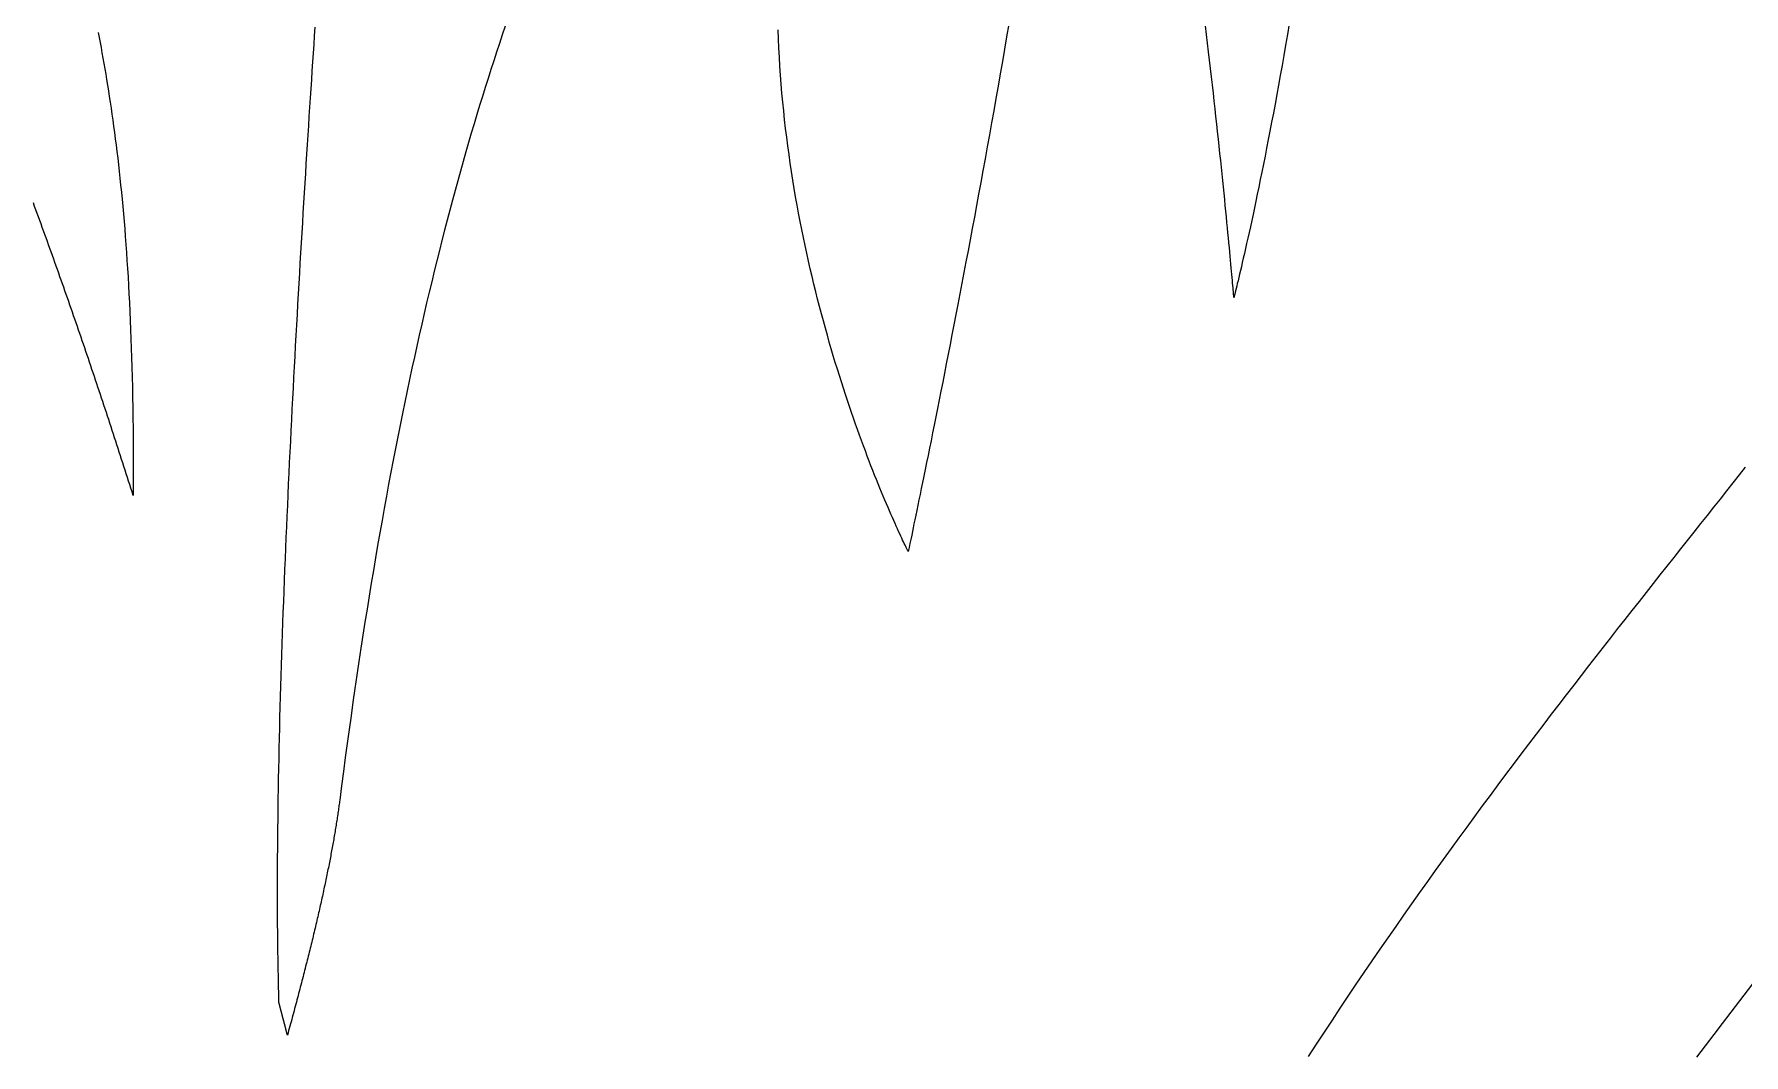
# Model space of a CAD drawing. Extents: x 5 to 105, y 2 to 136.
# Drawn here: x 79.11 to 87.6, y 46.99 to 52.06 of the extents above; entities that cross this region are included whole.
import ezdxf

# ---------------------------------------------------------------- set-up
doc = ezdxf.new("R2010")
doc.units = 0
doc.layers.get('0').update_dxf_attribs({"linetype": 'CONTINUOUS'})

msp = doc.modelspace()

# ---------------------------------------------------------------- linework, layer by layer
at = {"color": 7}
for points in [[(79.4275, 52.0712, 0), (79.4323, 52.0463, 0), (79.4371, 52.0211, 0), (79.4419, 51.9957, 0), (79.4466, 51.9699, 0), (79.4513, 51.9439, 0), (79.456, 51.9176, 0), (79.4606, 51.891, 0), (79.4652, 51.864, 0), (79.4698, 51.8367, 0), (79.4743, 51.8091, 0), (79.4788, 51.7812, 0), (79.4832, 51.7528, 0), (79.4876, 51.7241, 0), (79.4919, 51.6951, 0), (79.4962, 51.6656, 0), (79.5005, 51.6357, 0), (79.5046, 51.6055, 0), (79.5088, 51.5748, 0), (79.5128, 51.5436, 0), (79.5169, 51.5121, 0), (79.5208, 51.48, 0), (79.5247, 51.4476, 0), (79.5285, 51.4146, 0), (79.5322, 51.3812, 0), (79.5359, 51.3473, 0), (79.5395, 51.3128, 0), (79.543, 51.2779, 0), (79.5464, 51.2425, 0), (79.5498, 51.2065, 0), (79.5531, 51.1699, 0), (79.5563, 51.1329, 0), (79.5594, 51.0952, 0), (79.5624, 51.057, 0), (79.5653, 51.0182, 0), (79.5681, 50.9788, 0), (79.5708, 50.9388, 0), (79.5735, 50.8982, 0), (79.576, 50.857, 0), (79.5784, 50.8151, 0), (79.5808, 50.7726, 0), (79.583, 50.7294, 0), (79.5851, 50.6856, 0), (79.5871, 50.6411, 0), (79.589, 50.5959, 0), (79.5907, 50.55, 0), (79.5924, 50.5034, 0), (79.5939, 50.4561, 0), (79.5953, 50.4081, 0), (79.5966, 50.3594, 0), (79.5978, 50.3099, 0), (79.5988, 50.2596, 0), (79.5997, 50.2086, 0), (79.6005, 50.1568, 0), (79.6011, 50.1042, 0), (79.6016, 50.0508, 0), (79.602, 49.9966, 0), (79.6022, 49.9416, 0), (79.6022, 49.8858, 0), (79.6022, 49.8291, 0), (79.602, 49.7716, 0)], [(80.3259, 47.2527, 0), (80.3248, 47.2945, 0), (80.3238, 47.3368, 0), (80.3228, 47.3796, 0), (80.322, 47.4228, 0), (80.3213, 47.4664, 0), (80.3206, 47.5105, 0), (80.3201, 47.5549, 0), (80.3196, 47.5998, 0), (80.3193, 47.645, 0), (80.319, 47.6907, 0), (80.3188, 47.7367, 0), (80.3187, 47.7831, 0), (80.3187, 47.8298, 0), (80.3188, 47.8769, 0), (80.319, 47.9243, 0), (80.3193, 47.9721, 0), (80.3196, 48.0201, 0), (80.32, 48.0685, 0), (80.3205, 48.1172, 0), (80.3211, 48.1661, 0), (80.3218, 48.2154, 0), (80.3225, 48.2649, 0), (80.3233, 48.3146, 0), (80.3242, 48.3647, 0), (80.3252, 48.4149, 0), (80.3262, 48.4654, 0), (80.3273, 48.5161, 0), (80.3285, 48.5671, 0), (80.3297, 48.6182, 0), (80.331, 48.6695, 0), (80.3324, 48.721, 0), (80.3338, 48.7727, 0), (80.3353, 48.8246, 0), (80.3369, 48.8766, 0), (80.3385, 48.9287, 0), (80.3402, 48.981, 0), (80.3419, 49.0334, 0), (80.3437, 49.086, 0), (80.3455, 49.1386, 0), (80.3474, 49.1914, 0), (80.3494, 49.2442, 0), (80.3514, 49.2971, 0), (80.3534, 49.3501, 0), (80.3555, 49.4032, 0), (80.3577, 49.4563, 0), (80.3599, 49.5094, 0), (80.3621, 49.5626, 0), (80.3644, 49.6158, 0), (80.3667, 49.669, 0), (80.3691, 49.7223, 0), (80.3715, 49.7755, 0), (80.3739, 49.8287, 0), (80.3764, 49.8819, 0), (80.3789, 49.935, 0), (80.3815, 49.9881, 0), (80.3841, 50.0412, 0), (80.3867, 50.0941, 0), (80.3893, 50.1471, 0), (80.392, 50.1999, 0), (80.3947, 50.2526, 0), (80.3974, 50.3053, 0), (80.4002, 50.3578, 0), (80.403, 50.4103, 0), (80.4058, 50.4625, 0), (80.4086, 50.5147, 0), (80.4115, 50.5667, 0), (80.4143, 50.6186, 0), (80.4172, 50.6702, 0), (80.4201, 50.7218, 0), (80.423, 50.7731, 0), (80.4259, 50.8242, 0), (80.4289, 50.8751, 0), (80.4318, 50.9258, 0), (80.4348, 50.9763, 0), (80.4378, 51.0266, 0), (80.4408, 51.0766, 0), (80.4437, 51.1264, 0), (80.4467, 51.1759, 0), (80.4497, 51.2251, 0), (80.4527, 51.2741, 0), (80.4557, 51.3227, 0), (80.4587, 51.3711, 0), (80.4617, 51.4192, 0), (80.4647, 51.4669, 0), (80.4677, 51.5143, 0), (80.4707, 51.5614, 0), (80.4737, 51.6081, 0), (80.4766, 51.6545, 0), (80.4796, 51.7005, 0), (80.4826, 51.7461, 0), (80.4855, 51.7914, 0), (80.4884, 51.8363, 0), (80.4913, 51.8807, 0), (80.4942, 51.9248, 0), (80.4971, 51.9684, 0), (80.5, 52.0116, 0), (80.5028, 52.0543, 0), (80.5057, 52.0966, 0)], [(81.4498, 52.1017, 0), (81.4354, 52.0594, 0), (81.4211, 52.0167, 0), (81.4068, 51.9737, 0), (81.3926, 51.9304, 0), (81.3784, 51.8867, 0), (81.3643, 51.8426, 0), (81.3503, 51.7982, 0), (81.3364, 51.7535, 0), (81.3225, 51.7084, 0), (81.3087, 51.6629, 0), (81.2949, 51.6171, 0), (81.2812, 51.571, 0), (81.2676, 51.5244, 0), (81.2541, 51.4775, 0), (81.2406, 51.4303, 0), (81.2272, 51.3826, 0), (81.2139, 51.3346, 0), (81.2006, 51.2862, 0), (81.1874, 51.2375, 0), (81.1743, 51.1883, 0), (81.1612, 51.1388, 0), (81.1483, 51.0889, 0), (81.1354, 51.0385, 0), (81.1225, 50.9878, 0), (81.1098, 50.9368, 0), (81.0971, 50.8853, 0), (81.0845, 50.8334, 0), (81.072, 50.7811, 0), (81.0595, 50.7284, 0), (81.0471, 50.6753, 0), (81.0348, 50.6218, 0), (81.0226, 50.5678, 0), (81.0105, 50.5135, 0), (80.9984, 50.4587, 0), (80.9864, 50.4036, 0), (80.9745, 50.3479, 0), (80.9626, 50.2919, 0), (80.9509, 50.2355, 0), (80.9392, 50.1786, 0), (80.9276, 50.1213, 0), (80.9161, 50.0635, 0), (80.9046, 50.0053, 0), (80.8933, 49.9467, 0), (80.882, 49.8876, 0), (80.8708, 49.8281, 0), (80.8597, 49.7681, 0), (80.8487, 49.7077, 0), (80.8377, 49.6468, 0), (80.8269, 49.5855, 0), (80.8161, 49.5237, 0), (80.8054, 49.4615, 0), (80.7948, 49.3987, 0), (80.7842, 49.3356, 0), (80.7738, 49.2719, 0), (80.7634, 49.2078, 0), (80.7532, 49.1432, 0), (80.743, 49.0781, 0), (80.7329, 49.0126, 0), (80.7229, 48.9465, 0), (80.713, 48.88, 0), (80.7031, 48.813, 0), (80.6934, 48.7455, 0), (80.6837, 48.6776, 0), (80.6742, 48.6091, 0), (80.6647, 48.5401, 0), (80.6553, 48.4706, 0), (80.646, 48.4006, 0), (80.6368, 48.3302, 0), (80.6277, 48.2592, 0)], [(83.4517, 49.493, 0), (83.4515, 49.4934, 0), (83.4509, 49.4946, 0), (83.4499, 49.4966, 0), (83.4485, 49.4994, 0), (83.4467, 49.503, 0), (83.4445, 49.5074, 0), (83.442, 49.5126, 0), (83.4391, 49.5185, 0), (83.4358, 49.5252, 0), (83.4322, 49.5326, 0), (83.4283, 49.5408, 0), (83.4241, 49.5497, 0), (83.4195, 49.5594, 0), (83.4147, 49.5698, 0), (83.4095, 49.5809, 0), (83.4041, 49.5927, 0), (83.3984, 49.6052, 0), (83.3924, 49.6184, 0), (83.3861, 49.6323, 0), (83.3796, 49.6469, 0), (83.3729, 49.6621, 0), (83.3659, 49.6781, 0), (83.3587, 49.6946, 0), (83.3513, 49.7119, 0), (83.3436, 49.7298, 0), (83.3358, 49.7483, 0), (83.3277, 49.7675, 0), (83.3195, 49.7873, 0), (83.3111, 49.8077, 0), (83.3026, 49.8287, 0), (83.2938, 49.8504, 0), (83.285, 49.8726, 0), (83.276, 49.8954, 0), (83.2668, 49.9188, 0), (83.2575, 49.9428, 0), (83.2482, 49.9674, 0), (83.2387, 49.9925, 0), (83.2291, 50.0182, 0), (83.2194, 50.0445, 0), (83.2097, 50.0712, 0), (83.1999, 50.0985, 0), (83.19, 50.1264, 0), (83.18, 50.1548, 0), (83.17, 50.1836, 0), (83.16, 50.213, 0), (83.15, 50.2429, 0), (83.1399, 50.2733, 0), (83.1298, 50.3042, 0), (83.1197, 50.3356, 0), (83.1097, 50.3674, 0), (83.0996, 50.3997, 0), (83.0896, 50.4324, 0), (83.0796, 50.4656, 0), (83.0696, 50.4993, 0), (83.0597, 50.5334, 0), (83.0499, 50.5679, 0), (83.0401, 50.6029, 0), (83.0304, 50.6382, 0), (83.0207, 50.674, 0), (83.0112, 50.7102, 0), (83.0018, 50.7468, 0), (82.9925, 50.7837, 0), (82.9833, 50.8211, 0), (82.9742, 50.8588, 0), (82.9653, 50.8969, 0), (82.9565, 50.9354, 0), (82.9479, 50.9742, 0), (82.9394, 51.0133, 0), (82.9311, 51.0528, 0), (82.923, 51.0927, 0), (82.9151, 51.1328, 0), (82.9073, 51.1733, 0), (82.8998, 51.2141, 0), (82.8925, 51.2552, 0), (82.8854, 51.2966, 0), (82.8786, 51.3383, 0), (82.872, 51.3803, 0), (82.8656, 51.4225, 0), (82.8595, 51.4651, 0), (82.8537, 51.5078, 0), (82.8481, 51.5509, 0), (82.8428, 51.5942, 0), (82.8378, 51.6377, 0), (82.8332, 51.6815, 0), (82.8288, 51.7255, 0), (82.8247, 51.7697, 0), (82.821, 51.8142, 0), (82.8176, 51.8588, 0), (82.8146, 51.9037, 0), (82.8119, 51.9487, 0), (82.8096, 51.9939, 0), (82.8076, 52.0394, 0), (82.8061, 52.0849, 0)], [(83.9513, 52.1121, 0), (83.9407, 52.05, 0), (83.93, 51.9881, 0), (83.9193, 51.9264, 0), (83.9086, 51.8649, 0), (83.8979, 51.8037, 0), (83.8871, 51.7428, 0), (83.8764, 51.6822, 0), (83.8656, 51.6219, 0), (83.8548, 51.5619, 0), (83.8441, 51.5024, 0), (83.8334, 51.4432, 0), (83.8227, 51.3844, 0), (83.812, 51.3261, 0), (83.8013, 51.2683, 0), (83.7907, 51.2109, 0), (83.7802, 51.1541, 0), (83.7697, 51.0978, 0), (83.7592, 51.042, 0), (83.7489, 50.9869, 0), (83.7386, 50.9324, 0), (83.7283, 50.8785, 0), (83.7182, 50.8252, 0), (83.7082, 50.7726, 0), (83.6982, 50.7208, 0), (83.6884, 50.6696, 0), (83.6786, 50.6193, 0), (83.669, 50.5697, 0), (83.6595, 50.5209, 0), (83.6502, 50.4729, 0), (83.6409, 50.4257, 0), (83.6318, 50.3795, 0), (83.6229, 50.3341, 0), (83.6141, 50.2897, 0), (83.6055, 50.2462, 0), (83.597, 50.2036, 0), (83.5888, 50.1621, 0), (83.5806, 50.1215, 0), (83.5727, 50.082, 0), (83.565, 50.0436, 0), (83.5575, 50.0062, 0), (83.5501, 49.97, 0), (83.543, 49.9348, 0), (83.5361, 49.9009, 0), (83.5295, 49.8681, 0), (83.523, 49.8365, 0), (83.5168, 49.8061, 0), (83.5108, 49.777, 0), (83.5051, 49.7492, 0), (83.4996, 49.7227, 0), (83.4944, 49.6975, 0), (83.4895, 49.6736, 0), (83.4848, 49.6511, 0), (83.4804, 49.63, 0), (83.4763, 49.6103, 0), (83.4725, 49.592, 0), (83.469, 49.5752, 0), (83.4658, 49.5599, 0), (83.4629, 49.5461, 0), (83.4603, 49.5339, 0), (83.4581, 49.5232, 0), (83.4562, 49.514, 0), (83.4546, 49.5065, 0), (83.4533, 49.5006, 0), (83.4524, 49.4964, 0), (83.4519, 49.4938, 0), (83.4517, 49.493, 0)], [(85.0694, 50.7543, 0), (85.0694, 50.7549, 0), (85.0692, 50.7568, 0), (85.069, 50.7598, 0), (85.0686, 50.7641, 0), (85.0682, 50.7695, 0), (85.0676, 50.7761, 0), (85.0669, 50.7839, 0), (85.0662, 50.7928, 0), (85.0653, 50.8027, 0), (85.0643, 50.8138, 0), (85.0633, 50.826, 0), (85.0621, 50.8393, 0), (85.0608, 50.8536, 0), (85.0595, 50.8689, 0), (85.058, 50.8853, 0), (85.0564, 50.9026, 0), (85.0548, 50.921, 0), (85.053, 50.9403, 0), (85.0511, 50.9605, 0), (85.0491, 50.9818, 0), (85.0471, 51.0039, 0), (85.0449, 51.0269, 0), (85.0426, 51.0509, 0), (85.0402, 51.0757, 0), (85.0378, 51.1013, 0), (85.0352, 51.1278, 0), (85.0325, 51.1552, 0), (85.0297, 51.1833, 0), (85.0269, 51.2123, 0), (85.0239, 51.242, 0), (85.0208, 51.2725, 0), (85.0177, 51.3037, 0), (85.0144, 51.3356, 0), (85.011, 51.3683, 0), (85.0075, 51.4017, 0), (85.004, 51.4357, 0), (85.0003, 51.4705, 0), (84.9965, 51.5058, 0), (84.9927, 51.5418, 0), (84.9887, 51.5785, 0), (84.9846, 51.6157, 0), (84.9805, 51.6535, 0), (84.9762, 51.6919, 0), (84.9718, 51.7308, 0), (84.9674, 51.7703, 0), (84.9628, 51.8103, 0), (84.9582, 51.8507, 0), (84.9534, 51.8917, 0), (84.9486, 51.9332, 0), (84.9436, 51.9751, 0), (84.9386, 52.0175, 0), (84.9334, 52.0603, 0), (84.9282, 52.1034, 0)], [(85.3444, 52.1133, 0), (85.3354, 52.0605, 0), (85.3265, 52.0086, 0), (85.3177, 51.9575, 0), (85.3089, 51.9074, 0), (85.3001, 51.8581, 0), (85.2913, 51.8097, 0), (85.2827, 51.7622, 0), (85.274, 51.7156, 0), (85.2655, 51.67, 0), (85.257, 51.6253, 0), (85.2487, 51.5816, 0), (85.2404, 51.5388, 0), (85.2322, 51.4971, 0), (85.2241, 51.4563, 0), (85.2162, 51.4166, 0), (85.2084, 51.3778, 0), (85.2007, 51.3401, 0), (85.1931, 51.3035, 0), (85.1857, 51.2679, 0), (85.1785, 51.2334, 0), (85.1714, 51.2, 0), (85.1645, 51.1677, 0), (85.1578, 51.1365, 0), (85.1512, 51.1064, 0), (85.1449, 51.0775, 0), (85.1387, 51.0497, 0), (85.1328, 51.0231, 0), (85.1271, 50.9976, 0), (85.1216, 50.9734, 0), (85.1163, 50.9503, 0), (85.1113, 50.9285, 0), (85.1065, 50.9079, 0), (85.102, 50.8885, 0), (85.0977, 50.8703, 0), (85.0937, 50.8535, 0), (85.09, 50.8379, 0), (85.0865, 50.8236, 0), (85.0834, 50.8106, 0), (85.0805, 50.7989, 0), (85.078, 50.7886, 0), (85.0758, 50.7796, 0), (85.0739, 50.7719, 0), (85.0723, 50.7656, 0), (85.071, 50.7607, 0), (85.0702, 50.7571, 0), (85.0696, 50.755, 0), (85.0694, 50.7543, 0)], [(79.602, 49.7716, 0), (79.5962, 49.7896, 0), (79.5905, 49.8075, 0), (79.5848, 49.8255, 0), (79.579, 49.8434, 0), (79.5733, 49.8614, 0), (79.5675, 49.8793, 0), (79.5618, 49.8973, 0), (79.556, 49.9152, 0), (79.5502, 49.9331, 0), (79.5444, 49.9511, 0), (79.5386, 49.969, 0), (79.5328, 49.9869, 0), (79.527, 50.0049, 0), (79.5212, 50.0228, 0), (79.5153, 50.0407, 0), (79.5095, 50.0586, 0), (79.5036, 50.0765, 0), (79.4978, 50.0944, 0), (79.4919, 50.1123, 0), (79.486, 50.1302, 0), (79.4801, 50.1481, 0), (79.4743, 50.166, 0), (79.4684, 50.1839, 0), (79.4624, 50.2017, 0), (79.4565, 50.2196, 0), (79.4506, 50.2375, 0), (79.4447, 50.2553, 0), (79.4387, 50.2732, 0), (79.4328, 50.291, 0), (79.4268, 50.3089, 0), (79.4209, 50.3267, 0), (79.4149, 50.3445, 0), (79.4089, 50.3624, 0), (79.4029, 50.3802, 0), (79.3969, 50.398, 0), (79.3909, 50.4158, 0), (79.3849, 50.4336, 0), (79.3789, 50.4514, 0), (79.3728, 50.4692, 0), (79.3668, 50.4869, 0), (79.3607, 50.5047, 0), (79.3547, 50.5224, 0), (79.3486, 50.5402, 0), (79.3425, 50.5579, 0), (79.3365, 50.5757, 0), (79.3304, 50.5934, 0), (79.3243, 50.6111, 0), (79.3182, 50.6288, 0), (79.3121, 50.6465, 0), (79.3059, 50.6642, 0), (79.2998, 50.6819, 0), (79.2937, 50.6996, 0), (79.2875, 50.7172, 0), (79.2814, 50.7349, 0), (79.2752, 50.7525, 0), (79.269, 50.7702, 0), (79.2629, 50.7878, 0), (79.2567, 50.8054, 0), (79.2505, 50.823, 0), (79.2443, 50.8406, 0), (79.2381, 50.8582, 0), (79.2318, 50.8758, 0), (79.2256, 50.8933, 0), (79.2194, 50.9109, 0), (79.2131, 50.9284, 0), (79.2069, 50.946, 0), (79.2006, 50.9635, 0), (79.1944, 50.981, 0), (79.1881, 50.9985, 0), (79.1818, 51.016, 0), (79.1755, 51.0334, 0), (79.1692, 51.0509, 0), (79.1629, 51.0683, 0), (79.1566, 51.0858, 0), (79.1503, 51.1032, 0), (79.1439, 51.1206, 0), (79.1376, 51.138, 0), (79.1312, 51.1554, 0), (79.1249, 51.1728, 0), (79.1185, 51.1901, 0), (79.1122, 51.2075, 0), (79.1058, 51.2248, 0)], [(85.4398, 46.9853, 0), (85.4793, 47.0461, 0), (85.5189, 47.1064, 0), (85.5585, 47.1664, 0), (85.5981, 47.2259, 0), (85.6377, 47.2851, 0), (85.6773, 47.3438, 0), (85.7169, 47.4021, 0), (85.7564, 47.4601, 0), (85.796, 47.5176, 0), (85.8355, 47.5748, 0), (85.8749, 47.6315, 0), (85.9144, 47.6879, 0), (85.9538, 47.7438, 0), (85.9931, 47.7994, 0), (86.0323, 47.8546, 0), (86.0716, 47.9094, 0), (86.1107, 47.9638, 0), (86.1497, 48.0178, 0), (86.1887, 48.0714, 0), (86.2276, 48.1246, 0), (86.2664, 48.1775, 0), (86.3051, 48.23, 0), (86.3436, 48.2821, 0), (86.3821, 48.3338, 0), (86.4204, 48.3851, 0), (86.4587, 48.4361, 0), (86.4968, 48.4866, 0), (86.5347, 48.5368, 0), (86.5725, 48.5867, 0), (86.6102, 48.6361, 0), (86.6477, 48.6852, 0), (86.685, 48.7339, 0), (86.7222, 48.7822, 0), (86.7592, 48.8302, 0), (86.7961, 48.8778, 0), (86.8327, 48.925, 0), (86.8692, 48.9719, 0), (86.9055, 49.0184, 0), (86.9415, 49.0645, 0), (86.9774, 49.1103, 0), (87.013, 49.1557, 0), (87.0484, 49.2007, 0), (87.0836, 49.2454, 0), (87.1186, 49.2898, 0), (87.1533, 49.3337, 0), (87.1878, 49.3773, 0), (87.2221, 49.4206, 0), (87.2561, 49.4635, 0), (87.2898, 49.5061, 0), (87.3232, 49.5483, 0), (87.3564, 49.5901, 0), (87.3893, 49.6316, 0), (87.422, 49.6728, 0), (87.4543, 49.7136, 0), (87.4863, 49.754, 0), (87.5181, 49.7941, 0), (87.5495, 49.8339, 0), (87.5806, 49.8733, 0), (87.6114, 49.9124, 0)], [(80.6277, 48.2592, 0), (80.6268, 48.2521, 0), (80.6259, 48.245, 0), (80.6249, 48.2379, 0), (80.624, 48.2307, 0), (80.623, 48.2235, 0), (80.622, 48.2162, 0), (80.6209, 48.2089, 0), (80.6199, 48.2016, 0), (80.6188, 48.1943, 0), (80.6177, 48.1869, 0), (80.6166, 48.1794, 0), (80.6155, 48.172, 0), (80.6144, 48.1644, 0), (80.6132, 48.1569, 0), (80.612, 48.1493, 0), (80.6108, 48.1417, 0), (80.6096, 48.1341, 0), (80.6083, 48.1264, 0), (80.6071, 48.1187, 0), (80.6058, 48.1109, 0), (80.6045, 48.1031, 0), (80.6032, 48.0953, 0), (80.6018, 48.0874, 0), (80.6005, 48.0795, 0), (80.5991, 48.0716, 0), (80.5977, 48.0636, 0), (80.5963, 48.0556, 0), (80.5949, 48.0476, 0), (80.5934, 48.0395, 0), (80.5919, 48.0314, 0), (80.5905, 48.0233, 0), (80.589, 48.0151, 0), (80.5874, 48.0069, 0), (80.5859, 47.9986, 0), (80.5843, 47.9904, 0), (80.5827, 47.982, 0), (80.5811, 47.9737, 0), (80.5795, 47.9653, 0), (80.5779, 47.9569, 0), (80.5762, 47.9484, 0), (80.5746, 47.94, 0), (80.5729, 47.9314, 0), (80.5712, 47.9229, 0), (80.5694, 47.9143, 0), (80.5677, 47.9057, 0), (80.5659, 47.897, 0), (80.5641, 47.8883, 0), (80.5623, 47.8796, 0), (80.5605, 47.8709, 0), (80.5587, 47.8621, 0), (80.5568, 47.8532, 0), (80.555, 47.8444, 0), (80.5531, 47.8355, 0), (80.5512, 47.8266, 0), (80.5492, 47.8176, 0), (80.5473, 47.8086, 0), (80.5453, 47.7996, 0), (80.5434, 47.7906, 0), (80.5414, 47.7815, 0), (80.5394, 47.7724, 0), (80.5373, 47.7632, 0), (80.5353, 47.754, 0), (80.5332, 47.7448, 0), (80.5312, 47.7356, 0), (80.5291, 47.7263, 0), (80.527, 47.717, 0), (80.5248, 47.7076, 0), (80.5227, 47.6983, 0), (80.5205, 47.6889, 0), (80.5183, 47.6794, 0), (80.5161, 47.67, 0), (80.5139, 47.6605, 0), (80.5117, 47.6509, 0), (80.5095, 47.6414, 0), (80.5072, 47.6318, 0), (80.5049, 47.6221, 0), (80.5026, 47.6125, 0), (80.5003, 47.6028, 0), (80.498, 47.5931, 0), (80.4956, 47.5833, 0), (80.4933, 47.5735, 0), (80.4909, 47.5637, 0), (80.4885, 47.5539, 0), (80.4861, 47.544, 0), (80.4837, 47.5341, 0), (80.4812, 47.5242, 0), (80.4788, 47.5142, 0), (80.4763, 47.5042, 0), (80.4738, 47.4942, 0), (80.4713, 47.4841, 0), (80.4688, 47.474, 0), (80.4662, 47.4639, 0), (80.4637, 47.4538, 0), (80.4611, 47.4436, 0), (80.4585, 47.4334, 0), (80.4559, 47.4232, 0), (80.4533, 47.4129, 0), (80.4507, 47.4026, 0), (80.448, 47.3923, 0), (80.4454, 47.3819, 0), (80.4427, 47.3715, 0), (80.44, 47.3611, 0), (80.4373, 47.3507, 0), (80.4346, 47.3402, 0), (80.4319, 47.3297, 0), (80.4291, 47.3192, 0), (80.4263, 47.3086, 0), (80.4236, 47.298, 0), (80.4208, 47.2874, 0), (80.418, 47.2768, 0), (80.4151, 47.2661, 0), (80.4123, 47.2554, 0), (80.4094, 47.2446, 0), (80.4066, 47.2339, 0), (80.4037, 47.2231, 0), (80.4008, 47.2123, 0), (80.3979, 47.2014, 0), (80.3949, 47.1906, 0), (80.392, 47.1797, 0), (80.389, 47.1687, 0), (80.3861, 47.1578, 0), (80.3831, 47.1468, 0), (80.3801, 47.1358, 0), (80.3771, 47.1247, 0), (80.374, 47.1137, 0), (80.371, 47.1026, 0), (80.3679, 47.0915, 0)], [(87.7534, 47.4866, 0), (87.7103, 47.4303, 0), (87.6673, 47.3741, 0), (87.6243, 47.3179, 0), (87.5814, 47.2618, 0), (87.5385, 47.2058, 0), (87.4957, 47.1498, 0), (87.453, 47.0939, 0), (87.4103, 47.0381, 0), (87.3677, 46.9823, 0)], [(80.3679, 47.0915, 0), (80.3676, 47.0927, 0), (80.3673, 47.094, 0), (80.367, 47.0952, 0), (80.3667, 47.0965, 0), (80.3663, 47.0977, 0), (80.366, 47.099, 0), (80.3657, 47.1003, 0), (80.3654, 47.1015, 0), (80.365, 47.1028, 0), (80.3647, 47.104, 0), (80.3644, 47.1053, 0), (80.3641, 47.1066, 0), (80.3637, 47.1078, 0), (80.3634, 47.1091, 0), (80.3631, 47.1103, 0), (80.3628, 47.1116, 0), (80.3624, 47.1129, 0), (80.3621, 47.1141, 0), (80.3618, 47.1154, 0), (80.3615, 47.1166, 0), (80.3611, 47.1179, 0), (80.3608, 47.1192, 0), (80.3605, 47.1204, 0), (80.3601, 47.1217, 0), (80.3598, 47.123, 0), (80.3595, 47.1242, 0), (80.3592, 47.1255, 0), (80.3588, 47.1268, 0), (80.3585, 47.128, 0), (80.3582, 47.1293, 0), (80.3578, 47.1306, 0), (80.3575, 47.1318, 0), (80.3572, 47.1331, 0), (80.3569, 47.1344, 0), (80.3565, 47.1356, 0), (80.3562, 47.1369, 0), (80.3559, 47.1382, 0), (80.3555, 47.1394, 0), (80.3552, 47.1407, 0), (80.3549, 47.142, 0), (80.3545, 47.1432, 0), (80.3542, 47.1445, 0), (80.3539, 47.1458, 0), (80.3535, 47.147, 0), (80.3532, 47.1483, 0), (80.3529, 47.1496, 0), (80.3525, 47.1509, 0), (80.3522, 47.1521, 0), (80.3519, 47.1534, 0), (80.3516, 47.1547, 0), (80.3512, 47.1559, 0), (80.3509, 47.1572, 0), (80.3506, 47.1585, 0), (80.3502, 47.1598, 0), (80.3499, 47.161, 0), (80.3496, 47.1623, 0), (80.3492, 47.1636, 0), (80.3489, 47.1649, 0), (80.3486, 47.1661, 0), (80.3482, 47.1674, 0), (80.3479, 47.1687, 0), (80.3476, 47.1699, 0), (80.3472, 47.1712, 0), (80.3469, 47.1725, 0), (80.3466, 47.1738, 0), (80.3462, 47.175, 0), (80.3459, 47.1763, 0), (80.3456, 47.1776, 0), (80.3452, 47.1789, 0), (80.3449, 47.1801, 0), (80.3445, 47.1814, 0), (80.3442, 47.1827, 0), (80.3439, 47.184, 0), (80.3435, 47.1852, 0), (80.3432, 47.1865, 0), (80.3429, 47.1878, 0), (80.3425, 47.1891, 0), (80.3422, 47.1903, 0), (80.3419, 47.1916, 0), (80.3415, 47.1929, 0), (80.3412, 47.1942, 0), (80.3409, 47.1954, 0), (80.3405, 47.1967, 0), (80.3402, 47.198, 0), (80.3399, 47.1992, 0), (80.3395, 47.2005, 0), (80.3392, 47.2018, 0), (80.3389, 47.2031, 0), (80.3385, 47.2043, 0), (80.3382, 47.2056, 0), (80.3379, 47.2069, 0), (80.3375, 47.2082, 0), (80.3372, 47.2094, 0), (80.3369, 47.2107, 0), (80.3365, 47.212, 0), (80.3362, 47.2133, 0), (80.3359, 47.2145, 0), (80.3355, 47.2158, 0), (80.3352, 47.2171, 0), (80.3349, 47.2184, 0), (80.3345, 47.2196, 0), (80.3342, 47.2209, 0), (80.3339, 47.2222, 0), (80.3335, 47.2235, 0), (80.3332, 47.2247, 0), (80.3329, 47.226, 0), (80.3325, 47.2273, 0), (80.3322, 47.2285, 0), (80.3319, 47.2298, 0), (80.3316, 47.2311, 0), (80.3312, 47.2324, 0), (80.3309, 47.2336, 0), (80.3306, 47.2349, 0), (80.3302, 47.2362, 0), (80.3299, 47.2374, 0), (80.3296, 47.2387, 0), (80.3292, 47.24, 0), (80.3289, 47.2413, 0), (80.3286, 47.2425, 0), (80.3282, 47.2438, 0), (80.3279, 47.2451, 0), (80.3276, 47.2463, 0), (80.3273, 47.2476, 0), (80.3269, 47.2489, 0), (80.3266, 47.2501, 0), (80.3263, 47.2514, 0), (80.3259, 47.2527, 0)]]:
    msp.add_polyline3d(points, dxfattribs=at)

doc.saveas('drawing.dxf')
